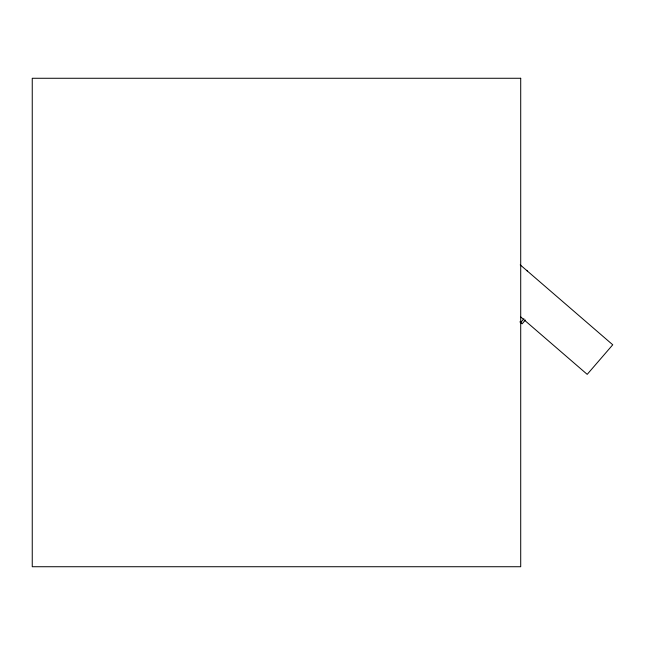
<?xml version="1.0" encoding="UTF-8"?>
<svg xmlns="http://www.w3.org/2000/svg" width="645" height="645" viewBox="0 0 645 645"><rect width="100%" height="100%" fill="white"/><g stroke="black" fill="none" stroke-linecap="round" stroke-linejoin="round"><path stroke-width="0.97" d="M520.66 322.565L523.934 318.775M525.401 320.041L522.128 323.83L519.862 321.871M526.546 270.328L527.247 270.932M520.225 264.869L612.75 344.785L587.208 374.358L520.483 316.727M520.709 78.271L32.25 78.271L32.25 566.729L520.709 566.729L520.709 78.271"/></g></svg>
